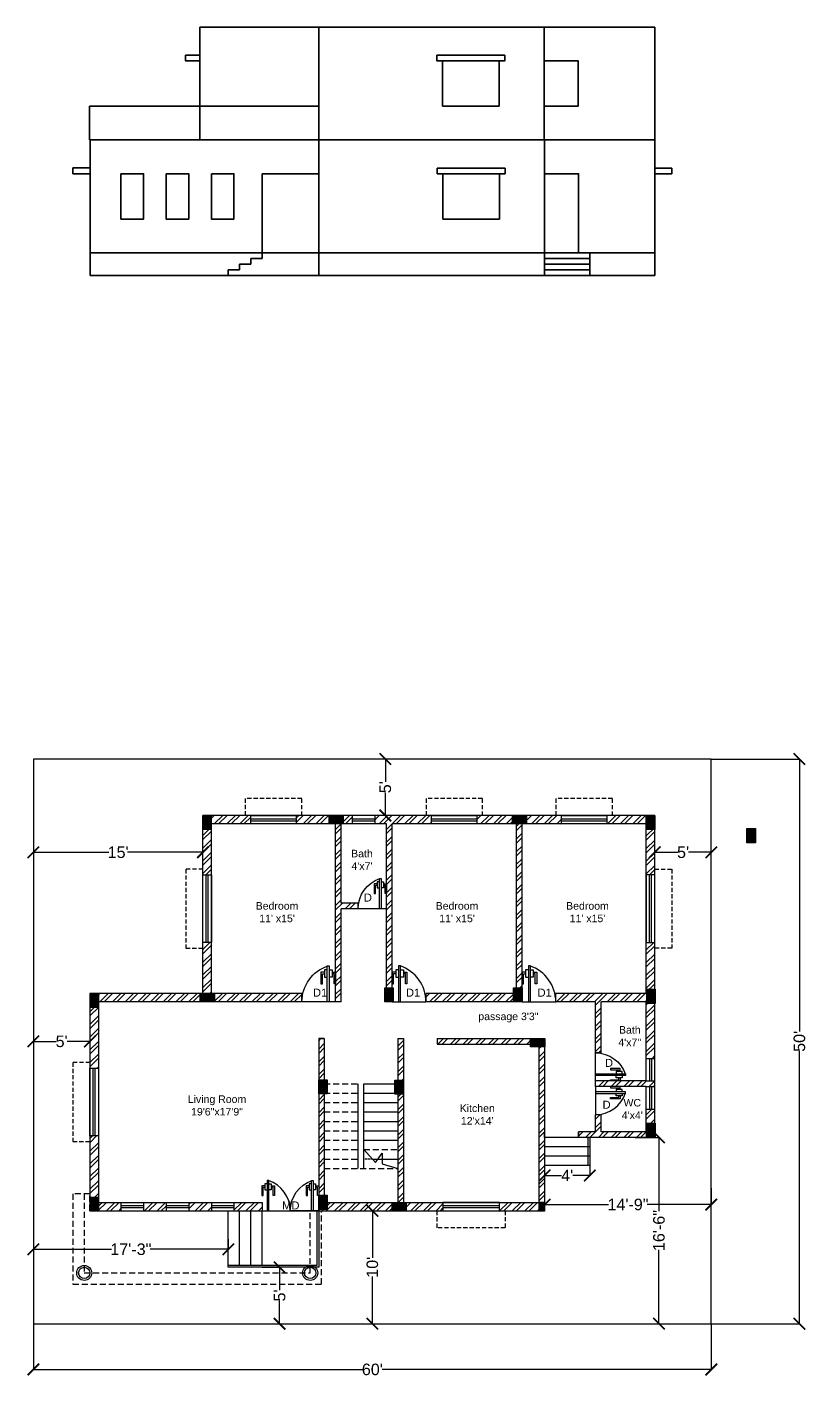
# Model space of a CAD drawing. Header units: inches. Extents: x -129 to 2956, y 250 to 1685.
# Drawn here: x -129 to 699, y 250 to 1685 of the extents above; entities that cross this region are included whole.
import ezdxf

# ---------------------------------------------------------------- set-up
doc = ezdxf.new("R2010")
doc.units = ezdxf.units.IN
doc.linetypes.add('HIDDEN', pattern=[9.525, 6.35, -3.175])
doc.layers.add('1. WALL', color=7, linetype='Continuous', lineweight=35)
for name, color, linetype in [('10. PORCH', 80, 'HIDDEN'), ('12. DIMENSION', 51, 'Continuous'), ('2. DOOR', 1, 'Continuous'), ('3.WINDOWS', 4, 'Continuous'), ('4. CHAJJA', 6, 'HIDDEN'), ('5.HATCHING', 253, 'Continuous'), ('6.COLUMN', 10, 'Continuous'), ('8.TEXT', 2, 'Continuous'), ('9. STAIRS', 204, 'Continuous')]:
    doc.layers.add(name, color=color, linetype=linetype)
doc.styles.get("Standard").update_dxf_attribs({"font": 'arial.ttf'})
doc.dimstyles.get("Standard").update_dxf_attribs({"dimtxt": 12.25, "dimasz": 12.25, "dimexe": 0.18, "dimexo": 0.0625, "dimgap": 0.09, "dimtad": 0, "dimzin": 0, "dimdsep": 46, "dimlunit": 4, "dimtxsty": 'Standard', "dimblk": 'ARCHTICK', "dimcen": 0.09, "dimadec": 0, "dimazin": 0, "dimtfac": 1, "dimtofl": 0, "dimtmove": 0, "dimatfit": 3, "dimfxl": 1, "dimtolj": 1, "dimtzin": 0, "dimarcsym": 0})

# ---------------------------------------------------------------- blocks, each defined once
blk = doc.blocks.new('Window')
at = {"layer": '3.WINDOWS', "color": 5}
for p, q in [((-24, 5.5), (24, 5.5)), ((-24, 3.5), (24, 3.5))]:
    blk.add_line(p, q, dxfattribs=at)
at = {"layer": '3.WINDOWS'}
blk.add_lwpolyline([(-24, 9), (24, 9), (24, 0), (-24, 0)], close=True, dxfattribs=at)
at = {"layer": '4. CHAJJA', "ltscale": 0.7}
blk.add_lwpolyline([(30, 9), (30, 27), (-30, 27), (-30, 9)], dxfattribs=at)
blk = doc.blocks.new('window3')
at = {"layer": '3.WINDOWS', "color": 5}
for p, q in [((-36, 5.5), (36, 5.5)), ((-36, 3.5), (36, 3.5))]:
    blk.add_line(p, q, dxfattribs=at)
at = {"layer": '3.WINDOWS'}
blk.add_lwpolyline([(-36, 9), (36, 9), (36, 0), (-36, 0)], close=True, dxfattribs=at)
at = {"layer": '4. CHAJJA', "ltscale": 0.7}
blk.add_lwpolyline([(42, 9), (42, 27), (-42, 27), (-42, 9)], dxfattribs=at)
blk = doc.blocks.new('window 2')
at = {"layer": '3.WINDOWS', "color": 5}
for p, q in [((-30, 5.5), (30, 5.5)), ((-30, 3.5), (30, 3.5))]:
    blk.add_line(p, q, dxfattribs=at)
at = {"layer": '3.WINDOWS'}
blk.add_lwpolyline([(-30, 9), (30, 9), (30, 0), (-30, 0)], close=True, dxfattribs=at)
at = {"layer": '4. CHAJJA', "ltscale": 0.7}
blk.add_lwpolyline([(36, 9), (36, 27), (-36, 27), (-36, 9)], dxfattribs=at)
blk = doc.blocks.new('glass')
at = {"layer": '3.WINDOWS'}
for p, q in [((-12, 5.5), (-12, -3.5)), ((-12, 2), (12, 2)), ((-12, 0), (12, 0)), ((12, 5.5), (12, -3.5))]:
    blk.add_line(p, q, dxfattribs=at)
blk = doc.blocks.new('ventilater')
at = {"layer": '3.WINDOWS'}
for p, q in [((-12, -3.5), (-12, 5.5)), ((12, -3.5), (12, 5.5))]:
    blk.add_line(p, q, dxfattribs=at)
at = {"layer": '3.WINDOWS', "color": 5}
for p, q in [((-12, 2), (12, 2)), ((-12, 0), (12, 0))]:
    blk.add_line(p, q, dxfattribs=at)
blk = doc.blocks.new('door')
at = {"layer": '2. DOOR'}
for p, q in [((3.6, 29.7), (0, 29.7)), ((0, 29.7), (0, 18.1)), ((1.5, 18.1), (1.5, 28.2)), ((1.5, 28.2), (3.6, 28.2)), ((6.4, 32.1), (3.6, 32.1)), ((3.6, 32.1), (3.6, 24.8)), ((8.4, 36), (6.4, 36)), ((6.4, 36), (6.4, 0)), ((8.4, 0), (8.4, 36)), ((8.4, 32.1), (11.2, 32.1)), ((11.2, 32.1), (11.2, 24.8)), ((11.2, 29.7), (14.8, 29.7)), ((13.3, 28.2), (11.2, 28.2)), ((13.3, 18.1), (13.3, 28.2)), ((14.8, 29.7), (14.8, 18.1)), ((0, 18.1), (1.5, 18.1)), ((3.6, 24.8), (6.4, 24.8)), ((11.2, 24.8), (8.4, 24.8)), ((14.8, 18.1), (13.3, 18.1)), ((6.4, 0), (8.4, 0))]:
    blk.add_line(p, q, dxfattribs=at)
at = {"layer": '2. DOOR', "color": 31, "true_color": 0xfecc66}
blk.add_line((0, 0), (33.8, 0), dxfattribs=at)
at = {"layer": '2. DOOR', "color": 85, "true_color": 0x58ba48}
blk.add_arc((-4.2, 0), 38, 0, 71.4257, dxfattribs=at)
blk = doc.blocks.new('_ArchTick')
at = {"color": 0, "linetype": 'ByBlock', "const_width": 0.15}
blk.add_lwpolyline([(-0.5, -0.5), (0.5, 0.5)], dxfattribs=at)
blk = doc.blocks.new('*D9')
at = {"layer": '12. DIMENSION', "color": 0, "lineweight": -2, "transparency": 16777216}
for p, q in [((-122.2, 306.7), (-122.2, 258.1)), ((597.8, 306.7), (597.8, 258.1)), ((-122.2, 258.2), (227.3, 258.2)), ((597.8, 258.2), (248.3, 258.2))]:
    blk.add_line(p, q, dxfattribs=at)
at = {"layer": 'Defpoints', "color": 0, "transparency": 16777216}
for p in [(-122.2, 306.8), (597.8, 306.8), (597.8, 258.2)]:
    blk.add_point(p, dxfattribs=at)
at = {"layer": '12. DIMENSION', "color": 0, "lineweight": -2, "transparency": 16777216, "xscale": 12.25, "yscale": 12.25, "zscale": 12.25, "rotation": 180}
blk.add_blockref('_ArchTick', (-122.2, 258.2), dxfattribs=at)
at = {"layer": '12. DIMENSION', "color": 0, "lineweight": -2, "transparency": 16777216, "xscale": 12.25, "yscale": 12.25, "zscale": 12.25}
blk.add_blockref('_ArchTick', (597.8, 258.2), dxfattribs=at)
at = {"layer": '12. DIMENSION', "color": 0, "transparency": 16777216, "insert": (237.8, 258.2), "char_height": 12.25, "attachment_point": 5}
blk.add_mtext("\\A1;60'", dxfattribs=at)
blk = doc.blocks.new('*D10')
at = {"layer": '12. DIMENSION', "color": 0, "lineweight": -2, "transparency": 16777216}
for p, q in [((597.9, 906.8), (691.6, 906.8)), ((691.4, 906.8), (691.4, 617.2)), ((691.4, 306.8), (691.4, 596.3)), ((597.9, 306.8), (691.6, 306.8))]:
    blk.add_line(p, q, dxfattribs=at)
at = {"layer": 'Defpoints', "color": 0, "transparency": 16777216}
for p in [(597.8, 906.8), (691.4, 906.8), (597.8, 306.8)]:
    blk.add_point(p, dxfattribs=at)
at = {"layer": '12. DIMENSION', "color": 0, "lineweight": -2, "transparency": 16777216, "xscale": 12.25, "yscale": 12.25, "zscale": 12.25}
for p, rotation in [((691.4, 906.8), 90), ((691.4, 306.8), 270)]:
    blk.add_blockref('_ArchTick', p, dxfattribs=dict(at, rotation=rotation))
at = {"layer": '12. DIMENSION', "color": 0, "transparency": 16777216, "insert": (691.4, 606.8), "char_height": 12.25, "attachment_point": 5, "rotation": 90}
blk.add_mtext("\\A1;50'", dxfattribs=at)
blk = doc.blocks.new('*D11')
at = {"layer": '12. DIMENSION', "color": 0, "lineweight": -2, "transparency": 16777216}
for p, q in [((537.8, 809.2), (537.8, 807.6)), ((537.8, 807.7), (562.1, 807.7)), ((597.8, 807.7), (573.5, 807.7)), ((597.8, 809.2), (597.8, 807.6))]:
    blk.add_line(p, q, dxfattribs=at)
at = {"layer": 'Defpoints', "color": 0, "transparency": 16777216}
for p in [(537.8, 809.3), (597.8, 809.3), (597.8, 807.7)]:
    blk.add_point(p, dxfattribs=at)
at = {"layer": '12. DIMENSION', "color": 0, "lineweight": -2, "transparency": 16777216, "xscale": 12.25, "yscale": 12.25, "zscale": 12.25, "rotation": 180}
blk.add_blockref('_ArchTick', (537.8, 807.7), dxfattribs=at)
at = {"layer": '12. DIMENSION', "color": 0, "lineweight": -2, "transparency": 16777216, "xscale": 12.25, "yscale": 12.25, "zscale": 12.25}
blk.add_blockref('_ArchTick', (597.8, 807.7), dxfattribs=at)
at = {"layer": '12. DIMENSION', "color": 0, "transparency": 16777216, "insert": (567.8, 807.7), "char_height": 12.25, "attachment_point": 5}
blk.add_mtext("\\A1;5'", dxfattribs=at)
blk = doc.blocks.new('*D12')
at = {"layer": '12. DIMENSION', "color": 0, "lineweight": -2, "transparency": 16777216}
for p, q in [((-122.2, 807.8), (-122.2, 807.9)), ((-122.2, 807.7), (-42.1, 807.7)), ((57.8, 807.7), (-22.3, 807.7)), ((57.8, 807.8), (57.8, 807.9))]:
    blk.add_line(p, q, dxfattribs=at)
at = {"layer": 'Defpoints', "color": 0, "transparency": 16777216}
for p in [(-122.2, 807.7), (-122.2, 807.7), (57.8, 807.7)]:
    blk.add_point(p, dxfattribs=at)
at = {"layer": '12. DIMENSION', "color": 0, "lineweight": -2, "transparency": 16777216, "xscale": 12.25, "yscale": 12.25, "zscale": 12.25, "rotation": 180}
blk.add_blockref('_ArchTick', (-122.2, 807.7), dxfattribs=at)
at = {"layer": '12. DIMENSION', "color": 0, "lineweight": -2, "transparency": 16777216, "xscale": 12.25, "yscale": 12.25, "zscale": 12.25}
blk.add_blockref('_ArchTick', (57.8, 807.7), dxfattribs=at)
at = {"layer": '12. DIMENSION', "color": 0, "transparency": 16777216, "insert": (-32.2, 807.7), "char_height": 12.25, "attachment_point": 5}
blk.add_mtext("\\A1;15'", dxfattribs=at)
blk = doc.blocks.new('*D13')
at = {"layer": '12. DIMENSION', "color": 0, "lineweight": -2, "transparency": 16777216}
for p, q in [((-122.2, 615.2), (-122.2, 606.6)), ((-122.2, 606.8), (-97.9, 606.8)), ((-62.2, 606.8), (-86.5, 606.8)), ((-62.2, 615.2), (-62.2, 606.6))]:
    blk.add_line(p, q, dxfattribs=at)
at = {"layer": 'Defpoints', "color": 0, "transparency": 16777216}
for p in [(-122.2, 615.2), (-122.2, 606.8), (-62.2, 615.2)]:
    blk.add_point(p, dxfattribs=at)
at = {"layer": '12. DIMENSION', "color": 0, "lineweight": -2, "transparency": 16777216, "xscale": 12.25, "yscale": 12.25, "zscale": 12.25, "rotation": 180}
blk.add_blockref('_ArchTick', (-122.2, 606.8), dxfattribs=at)
at = {"layer": '12. DIMENSION', "color": 0, "lineweight": -2, "transparency": 16777216, "xscale": 12.25, "yscale": 12.25, "zscale": 12.25}
blk.add_blockref('_ArchTick', (-62.2, 606.8), dxfattribs=at)
at = {"layer": '12. DIMENSION', "color": 0, "transparency": 16777216, "insert": (-92.2, 606.8), "char_height": 12.25, "attachment_point": 5}
blk.add_mtext("\\A1;5'", dxfattribs=at)
blk = doc.blocks.new('*D14')
at = {"layer": '12. DIMENSION', "color": 0, "lineweight": -2, "transparency": 16777216}
for p, q in [((267.1, 906.8), (251.4, 906.8)), ((251.6, 906.8), (251.6, 882.5)), ((251.6, 846.8), (251.6, 871)), ((267.1, 846.8), (251.4, 846.8))]:
    blk.add_line(p, q, dxfattribs=at)
at = {"layer": 'Defpoints', "color": 0, "transparency": 16777216}
for p in [(251.6, 906.8), (267.2, 906.8), (267.2, 846.8)]:
    blk.add_point(p, dxfattribs=at)
at = {"layer": '12. DIMENSION', "color": 0, "lineweight": -2, "transparency": 16777216, "xscale": 12.25, "yscale": 12.25, "zscale": 12.25}
for p, rotation in [((251.6, 906.8), 90), ((251.6, 846.8), 270)]:
    blk.add_blockref('_ArchTick', p, dxfattribs=dict(at, rotation=rotation))
at = {"layer": '12. DIMENSION', "color": 0, "transparency": 16777216, "insert": (251.6, 876.8), "char_height": 12.25, "attachment_point": 5, "rotation": 90}
blk.add_mtext("\\A1;5'", dxfattribs=at)
blk = doc.blocks.new('*D15')
at = {"layer": '12. DIMENSION', "color": 0, "lineweight": -2, "transparency": 16777216}
for p, q in [((236.1, 426.8), (238, 426.8)), ((237.8, 426.8), (237.8, 376.7)), ((237.8, 306.8), (237.8, 356.9)), ((237.9, 306.8), (238, 306.8))]:
    blk.add_line(p, q, dxfattribs=at)
at = {"layer": 'Defpoints', "color": 0, "transparency": 16777216}
for p in [(236, 426.8), (237.8, 306.8), (237.8, 306.8)]:
    blk.add_point(p, dxfattribs=at)
at = {"layer": '12. DIMENSION', "color": 0, "lineweight": -2, "transparency": 16777216, "xscale": 12.25, "yscale": 12.25, "zscale": 12.25}
for p, rotation in [((237.8, 426.8), 90), ((237.8, 306.8), 270)]:
    blk.add_blockref('_ArchTick', p, dxfattribs=dict(at, rotation=rotation))
at = {"layer": '12. DIMENSION', "color": 0, "transparency": 16777216, "insert": (237.8, 366.8), "char_height": 12.25, "attachment_point": 5, "rotation": 90}
blk.add_mtext("\\A1;10'", dxfattribs=at)
blk = doc.blocks.new('*D16')
at = {"layer": '12. DIMENSION', "color": 0, "lineweight": -2, "transparency": 16777216}
for p, q in [((420.8, 450.7), (420.8, 433.3)), ((597.8, 450.7), (597.8, 433.3)), ((420.8, 433.4), (488.7, 433.4)), ((597.8, 433.4), (529.8, 433.4))]:
    blk.add_line(p, q, dxfattribs=at)
at = {"layer": 'Defpoints', "color": 0, "transparency": 16777216}
for p in [(420.8, 450.8), (597.8, 450.8), (597.8, 433.4)]:
    blk.add_point(p, dxfattribs=at)
at = {"layer": '12. DIMENSION', "color": 0, "lineweight": -2, "transparency": 16777216, "xscale": 12.25, "yscale": 12.25, "zscale": 12.25, "rotation": 180}
blk.add_blockref('_ArchTick', (420.8, 433.4), dxfattribs=at)
at = {"layer": '12. DIMENSION', "color": 0, "lineweight": -2, "transparency": 16777216, "xscale": 12.25, "yscale": 12.25, "zscale": 12.25}
blk.add_blockref('_ArchTick', (597.8, 433.4), dxfattribs=at)
at = {"layer": '12. DIMENSION', "color": 0, "transparency": 16777216, "insert": (509.3, 433.4), "char_height": 12.25, "attachment_point": 5}
blk.add_mtext('\\A1;14\'-9"', dxfattribs=at)
blk = doc.blocks.new('*D17')
at = {"layer": '12. DIMENSION', "color": 0, "lineweight": -2, "transparency": 16777216}
for p, q in [((420.8, 474.7), (420.8, 464.2)), ((468.8, 474.7), (468.8, 464.2)), ((420.8, 464.4), (438.8, 464.4)), ((468.8, 464.4), (450.8, 464.4))]:
    blk.add_line(p, q, dxfattribs=at)
at = {"layer": 'Defpoints', "color": 0, "transparency": 16777216}
for p in [(420.8, 474.8), (468.8, 474.8), (420.8, 464.4)]:
    blk.add_point(p, dxfattribs=at)
at = {"layer": '12. DIMENSION', "color": 0, "lineweight": -2, "transparency": 16777216, "xscale": 12.25, "yscale": 12.25, "zscale": 12.25, "rotation": 180}
blk.add_blockref('_ArchTick', (420.8, 464.4), dxfattribs=at)
at = {"layer": '12. DIMENSION', "color": 0, "lineweight": -2, "transparency": 16777216, "xscale": 12.25, "yscale": 12.25, "zscale": 12.25}
blk.add_blockref('_ArchTick', (468.8, 464.4), dxfattribs=at)
at = {"layer": '12. DIMENSION', "color": 0, "transparency": 16777216, "insert": (444.8, 464.4), "char_height": 12.25, "attachment_point": 5}
blk.add_mtext("\\A1;4'", dxfattribs=at)
blk = doc.blocks.new('*D18')
at = {"layer": '12. DIMENSION', "color": 0, "lineweight": -2, "transparency": 16777216}
for p, q in [((-122.2, 396.7), (-122.2, 385.7)), ((84.8, 396.7), (84.8, 385.7)), ((-122.2, 385.9), (-39.3, 385.9)), ((84.8, 385.9), (1.8, 385.9))]:
    blk.add_line(p, q, dxfattribs=at)
at = {"layer": 'Defpoints', "color": 0, "transparency": 16777216}
for p in [(-122.2, 396.8), (84.8, 396.8), (-122.2, 385.9)]:
    blk.add_point(p, dxfattribs=at)
at = {"layer": '12. DIMENSION', "color": 0, "lineweight": -2, "transparency": 16777216, "xscale": 12.25, "yscale": 12.25, "zscale": 12.25, "rotation": 180}
blk.add_blockref('_ArchTick', (-122.2, 385.9), dxfattribs=at)
at = {"layer": '12. DIMENSION', "color": 0, "lineweight": -2, "transparency": 16777216, "xscale": 12.25, "yscale": 12.25, "zscale": 12.25}
blk.add_blockref('_ArchTick', (84.8, 385.9), dxfattribs=at)
at = {"layer": '12. DIMENSION', "color": 0, "transparency": 16777216, "insert": (-18.7, 385.9), "char_height": 12.25, "attachment_point": 5}
blk.add_mtext('\\A1;17\'-3"', dxfattribs=at)
blk = doc.blocks.new('*D19')
at = {"layer": '12. DIMENSION', "color": 0, "lineweight": -2, "transparency": 16777216}
for p, q in [((120.9, 366.8), (139.5, 366.8)), ((139.3, 366.8), (139.3, 342.5)), ((139.3, 306.8), (139.3, 331)), ((120.9, 306.8), (139.5, 306.8))]:
    blk.add_line(p, q, dxfattribs=at)
at = {"layer": 'Defpoints', "color": 0, "transparency": 16777216}
for p in [(120.8, 366.8), (120.8, 306.8), (139.3, 306.8)]:
    blk.add_point(p, dxfattribs=at)
at = {"layer": '12. DIMENSION', "color": 0, "lineweight": -2, "transparency": 16777216, "xscale": 12.25, "yscale": 12.25, "zscale": 12.25}
for p, rotation in [((139.3, 366.8), 90), ((139.3, 306.8), 270)]:
    blk.add_blockref('_ArchTick', p, dxfattribs=dict(at, rotation=rotation))
at = {"layer": '12. DIMENSION', "color": 0, "transparency": 16777216, "insert": (139.3, 336.8), "char_height": 12.25, "attachment_point": 5, "rotation": 90}
blk.add_mtext("\\A1;5'", dxfattribs=at)
blk = doc.blocks.new('*D20')
at = {"layer": '12. DIMENSION', "color": 0, "lineweight": -2, "transparency": 16777216}
for p, q in [((516.8, 504.8), (542.4, 504.8)), ((542.2, 504.8), (542.2, 426.3)), ((542.2, 306.8), (542.2, 385.2)), ((516.8, 306.8), (542.4, 306.8))]:
    blk.add_line(p, q, dxfattribs=at)
at = {"layer": 'Defpoints', "color": 0, "transparency": 16777216}
for p in [(516.8, 504.8), (516.8, 306.8), (542.2, 306.8)]:
    blk.add_point(p, dxfattribs=at)
at = {"layer": '12. DIMENSION', "color": 0, "lineweight": -2, "transparency": 16777216, "xscale": 12.25, "yscale": 12.25, "zscale": 12.25}
for p, rotation in [((542.2, 504.8), 90), ((542.2, 306.8), 270)]:
    blk.add_blockref('_ArchTick', p, dxfattribs=dict(at, rotation=rotation))
at = {"layer": '12. DIMENSION', "color": 0, "transparency": 16777216, "insert": (542.2, 405.8), "char_height": 12.25, "attachment_point": 5, "rotation": 90}
blk.add_mtext('\\A1;16\'-6"', dxfattribs=at)

msp = doc.modelspace()

# ---------------------------------------------------------------- hatches: boundary and pattern name
at = {"layer": '5.HATCHING'}
h = msp.add_hatch(dxfattribs=at)
h.set_pattern_fill('ANSI32', color=256)
h.paths.add_polyline_path([(537.791, 534.761), (528.791, 534.761), (528.791, 510.761), (480.791, 510.761), (480.791, 528.761), (474.791, 528.761), (474.791, 510.761), (456.791, 510.761), (456.791, 504.761), (537.791, 504.761)])
h.paths.add_polyline_path([(537.791, 564.761), (528.791, 564.761), (474.791, 564.761), (474.791, 558.761), (528.791, 558.761), (537.791, 558.761)])
h.paths.add_polyline_path([(537.791, 711.761), (528.791, 711.761), (528.791, 657.761), (432.791, 657.761), (432.791, 648.761), (474.791, 648.761), (474.791, 594.761), (480.791, 594.761), (480.791, 648.761), (528.791, 648.761), (528.791, 588.761), (537.791, 588.761)])
h.paths.add_polyline_path([(396.791, 837.761), (438.791, 837.761), (438.791, 846.761), (348.791, 846.761), (348.791, 837.761), (390.791, 837.761), (390.791, 657.761), (294.791, 657.761), (294.791, 648.761), (396.791, 648.761)])
h.paths.add_polyline_path([(537.791, 846.761), (486.791, 846.761), (486.791, 837.761), (528.791, 837.761), (528.791, 783.761), (537.791, 783.761)])
h.paths.add_polyline_path([(216.791, 846.761), (156.791, 846.761), (156.791, 837.761), (198.791, 837.761), (198.791, 648.761), (204.791, 648.761), (204.791, 747.761), (222.791, 747.761), (222.791, 753.761), (204.791, 753.761), (204.791, 837.761), (216.791, 837.761)])
h.paths.add_polyline_path([(300.791, 846.761), (240.791, 846.761), (240.791, 837.761), (252.791, 837.761), (252.791, 648.761), (258.791, 648.761), (258.791, 837.761), (300.791, 837.761)])
h.paths.add_polyline_path([(108.791, 846.761), (57.791, 846.761), (57.791, 783.761), (66.791, 783.761), (66.791, 837.761), (108.791, 837.761)])
h = msp.add_hatch(dxfattribs=at)
h.set_pattern_fill('ANSI32', color=256)
h.paths.add_polyline_path([(420.791, 609.761), (306.791, 609.761), (306.791, 603.761), (414.791, 603.761), (414.791, 435.761), (372.791, 435.761), (372.791, 426.761), (420.791, 426.761), (420.791, 504.761), (420.791, 510.761)])
h.paths.add_polyline_path([(312.791, 435.761), (270.791, 435.761), (270.791, 609.761), (264.791, 609.761), (264.791, 435.761), (186.791, 435.761), (186.791, 609.761), (180.791, 609.761), (180.791, 426.761), (312.791, 426.761)])
h.paths.add_polyline_path([(120.791, 435.761), (90.791, 435.761), (90.791, 426.761), (120.791, 426.761)])
h.paths.add_polyline_path([(66.791, 435.761), (42.791, 435.761), (42.791, 426.761), (66.791, 426.761)])
h.paths.add_polyline_path([(18.791, 435.761), (-5.209, 435.761), (-5.209, 426.761), (18.791, 426.761)])
h.paths.add_polyline_path([(-53.209, 506.261), (-62.209, 506.261), (-62.209, 426.761), (-29.209, 426.761), (-29.209, 435.761), (-53.209, 435.761)])
h.paths.add_polyline_path([(162.791, 657.761), (66.791, 657.761), (66.791, 711.761), (57.791, 711.761), (57.791, 657.761), (-62.209, 657.761), (-62.209, 578.261), (-53.209, 578.261), (-53.209, 648.761), (162.791, 648.761)])
at = {"layer": '6.COLUMN'}
h = msp.add_hatch(color=256, dxfattribs=at)
h.dxf.hatch_style = 1
h.paths.add_polyline_path([(57.666, 831.91), (66.666, 831.91), (66.666, 846.91), (57.666, 846.91)])
h = msp.add_hatch(color=256, dxfattribs=at)
h.dxf.hatch_style = 1
h.paths.add_polyline_path([(191.772, 846.761), (191.772, 837.761), (206.772, 837.761), (206.772, 846.761)])
h = msp.add_hatch(color=256, dxfattribs=at)
h.dxf.hatch_style = 1
h.paths.add_polyline_path([(401.614, 837.761), (401.614, 846.761), (386.614, 846.761), (386.614, 837.761)])
h = msp.add_hatch(color=256, dxfattribs=at)
h.dxf.hatch_style = 1
h.paths.add_polyline_path([(537.686, 846.953), (528.686, 846.953), (528.686, 831.953), (537.686, 831.953)])
h = msp.add_hatch(color=256, dxfattribs=at)
h.dxf.hatch_style = 1
h.paths.add_polyline_path([(644.626, 832.817), (635.626, 832.817), (635.626, 817.817), (644.626, 817.817)])
h = msp.add_hatch(color=256, dxfattribs=at)
h.dxf.hatch_style = 1
h.paths.add_polyline_path([(250.928, 648.761), (259.928, 648.761), (259.928, 663.761), (250.928, 663.761)])
h = msp.add_hatch(color=256, dxfattribs=at)
h.dxf.hatch_style = 1
h.paths.add_polyline_path([(387.829, 648.656), (396.829, 648.656), (396.829, 663.656), (387.829, 663.656)])
h = msp.add_hatch(color=256, dxfattribs=at)
h.dxf.hatch_style = 1
h.paths.add_polyline_path([(538.199, 662.194), (529.199, 662.194), (529.199, 647.194), (538.199, 647.194)])
h = msp.add_hatch(color=256, dxfattribs=at)
h.dxf.hatch_style = 1
h.paths.add_polyline_path([(-52.977, 657.782), (-61.977, 657.782), (-61.977, 642.782), (-52.977, 642.782)])
h = msp.add_hatch(color=256, dxfattribs=at)
h.dxf.hatch_style = 1
h.paths.add_polyline_path([(55.086, 657.958), (55.086, 648.958), (70.086, 648.958), (70.086, 657.958)])
h = msp.add_hatch(color=256, dxfattribs=at)
h.dxf.hatch_style = 1
h.paths.add_polyline_path([(420.839, 600.947), (420.839, 609.947), (405.839, 609.947), (405.839, 600.947)])
h = msp.add_hatch(color=256, dxfattribs=at)
h.dxf.hatch_style = 1
h.paths.add_polyline_path([(180.791, 551.08), (189.791, 551.08), (189.791, 566.08), (180.791, 566.08)])
h = msp.add_hatch(color=256, dxfattribs=at)
h.dxf.hatch_style = 1
h.paths.add_polyline_path([(261.791, 550.643), (270.791, 550.643), (270.791, 565.643), (261.791, 565.643)])
h = msp.add_hatch(color=256, dxfattribs=at)
h.dxf.hatch_style = 1
h.paths.add_polyline_path([(538.132, 520.05), (529.132, 520.05), (529.132, 505.05), (538.132, 505.05)])
h = msp.add_hatch(color=256, dxfattribs=at)
h.dxf.hatch_style = 1
h.paths.add_polyline_path([(-62.297, 426.293), (-53.297, 426.293), (-53.297, 441.293), (-62.297, 441.293)])
h = msp.add_hatch(color=256, dxfattribs=at)
h.dxf.hatch_style = 1
h.paths.add_polyline_path([(180.791, 428.261), (189.791, 428.261), (189.791, 443.261), (180.791, 443.261)])
h = msp.add_hatch(color=256, dxfattribs=at)
h.dxf.hatch_style = 1
h.paths.add_polyline_path([(258.705, 435.761), (258.705, 426.761), (273.705, 426.761), (273.705, 435.761)])
h = msp.add_hatch(color=256, dxfattribs=at)
h.dxf.hatch_style = 1
h.paths.add_polyline_path([(414.95, 426.382), (420.777, 426.382), (420.777, 436.092), (414.95, 436.092)])

# ---------------------------------------------------------------- linework, layer by layer
at = {"color": 1}
for p, q in [((597.791, 906.761), (-122.209, 906.761)), ((-122.209, 906.761), (-122.209, 306.761)), ((597.791, 306.761), (597.791, 906.761)), ((-122.209, 306.761), (597.791, 306.761))]:
    msp.add_line(p, q, dxfattribs=at)
for p, q in [((537.791, 846.761), (57.791, 846.761)), ((57.791, 657.761), (57.791, 846.761)), ((537.791, 504.761), (537.791, 846.761)), ((66.791, 657.761), (66.791, 837.761)), ((198.791, 837.761), (66.791, 837.761)), ((198.791, 648.761), (198.791, 837.761)), ((204.791, 753.761), (204.791, 837.761)), ((252.791, 837.761), (204.791, 837.761)), ((252.791, 648.761), (252.791, 837.761)), ((258.791, 648.761), (258.791, 837.761)), ((390.791, 837.761), (258.791, 837.761)), ((390.791, 657.761), (390.791, 837.761)), ((528.791, 837.761), (396.791, 837.761)), ((396.791, 648.761), (396.791, 837.761)), ((528.791, 657.761), (528.791, 837.761)), ((222.791, 753.761), (204.791, 753.761)), ((204.791, 648.761), (204.791, 747.761)), ((252.791, 747.761), (204.791, 747.761)), ((222.791, 747.761), (222.791, 753.761)), ((-62.209, 657.761), (-62.209, 426.761)), ((57.791, 657.761), (-62.209, 657.761)), ((-53.209, 648.761), (-53.209, 435.761)), ((162.791, 648.761), (-53.209, 648.761)), ((162.791, 657.761), (66.791, 657.761)), ((162.791, 648.761), (162.791, 657.761)), ((204.791, 648.761), (198.791, 648.761)), ((258.791, 648.761), (252.791, 648.761)), ((294.791, 648.761), (294.791, 657.761)), ((390.791, 657.761), (294.791, 657.761)), ((396.791, 648.761), (294.791, 648.761)), ((528.791, 657.761), (432.791, 657.761)), ((432.791, 648.761), (432.791, 657.761)), ((474.791, 648.761), (432.791, 648.761)), ((474.791, 594.761), (474.791, 648.761)), ((528.791, 648.761), (480.791, 648.761)), ((480.791, 594.761), (480.791, 648.761)), ((528.791, 564.761), (528.791, 648.761)), ((180.791, 609.761), (180.791, 426.761)), ((186.791, 609.761), (186.791, 435.761)), ((264.791, 609.761), (264.791, 435.761)), ((264.791, 609.761), (270.791, 609.761)), ((270.791, 609.761), (270.791, 435.761)), ((306.791, 609.761), (306.791, 603.761)), ((306.791, 609.761), (420.791, 609.761)), ((306.791, 603.761), (414.791, 603.761)), ((414.791, 603.761), (414.791, 435.761)), ((420.791, 609.761), (420.791, 510.761)), ((480.791, 594.761), (474.791, 594.761)), ((528.791, 564.761), (474.791, 564.761)), ((474.791, 558.761), (474.791, 564.761)), ((528.791, 558.761), (474.791, 558.761)), ((528.791, 510.761), (528.791, 558.761)), ((474.791, 510.761), (474.791, 528.761)), ((480.791, 528.761), (474.791, 528.761)), ((480.791, 510.761), (480.791, 528.761)), ((420.791, 504.761), (420.791, 426.761)), ((474.791, 510.761), (456.791, 510.761)), ((537.791, 504.761), (456.791, 504.761)), ((528.791, 510.761), (480.791, 510.761)), ((-53.209, 435.761), (120.791, 435.761)), ((120.791, 435.761), (120.791, 426.761)), ((186.791, 435.761), (264.791, 435.761)), ((270.791, 435.761), (414.791, 435.761)), ((-62.209, 426.761), (120.791, 426.761)), ((180.791, 426.761), (420.791, 426.761))]:
    msp.add_line(p, q)
at = {"layer": '1. WALL'}
for p, q in [((54.746, 1684.542), (54.746, 1564.542)), ((54.746, 1684.542), (537.791, 1684.542)), ((180.791, 1486.542), (180.791, 1684.542)), ((420.436, 1684.542), (420.436, 1564.542)), ((537.791, 1684.542), (537.791, 1564.542)), ((-62.549, 1600.542), (-62.549, 1564.542)), ((-62.549, 1600.542), (180.791, 1600.542)), ((-62.549, 1564.542), (537.791, 1564.542)), ((-61.9, 1564.542), (-61.9, 1420.542)), ((-61.9, 1564.542), (537.791, 1564.542)), ((420.791, 1564.542), (420.791, 1420.542)), ((537.791, 1564.542), (537.791, 1420.542)), ((-61.9, 1444.542), (537.791, 1444.542)), ((108.791, 1432.542), (108.791, 1438.542)), ((108.791, 1438.542), (120.791, 1438.542)), ((120.791, 1438.542), (120.791, 1444.542)), ((120.791, 1444.542), (180.791, 1444.542)), ((180.791, 1444.542), (180.791, 1420.542)), ((420.791, 1438.542), (468.791, 1438.542)), ((468.791, 1444.542), (468.791, 1420.542)), ((-61.9, 1420.542), (537.791, 1420.542)), ((84.791, 1420.542), (84.791, 1426.542)), ((84.791, 1426.542), (96.791, 1426.542)), ((180.791, 1420.542), (84.791, 1420.542)), ((96.791, 1426.542), (96.791, 1432.542)), ((96.791, 1432.542), (108.791, 1432.542)), ((420.791, 1432.542), (468.791, 1432.542)), ((420.791, 1426.542), (468.791, 1426.542)), ((420.791, 1420.542), (468.791, 1420.542)), ((186.791, 609.761), (180.791, 609.761)), ((420.791, 510.761), (420.791, 504.761)), ((456.791, 510.761), (456.791, 504.761))]:
    msp.add_line(p, q, dxfattribs=at)
for points in [[(39.451, 1654.542), (54.746, 1654.542), (54.746, 1648.542), (39.451, 1648.542)], [(306.451, 1654.542), (378.451, 1654.542), (378.451, 1648.542), (306.451, 1648.542)], [(312.451, 1648.542), (372.451, 1648.542), (372.451, 1600.542), (312.451, 1600.542)], [(420.436, 1648.542), (456.451, 1648.542), (456.451, 1600.542), (420.436, 1600.542)], [(-80.209, 1534.895), (-61.9, 1534.895), (-61.9, 1528.542), (-80.209, 1528.542)], [(-29.209, 1528.542), (-5.209, 1528.542), (-5.209, 1480.542), (-29.209, 1480.542)], [(18.791, 1528.542), (42.791, 1528.542), (42.791, 1480.542), (18.791, 1480.542)], [(66.791, 1528.542), (90.791, 1528.542), (90.791, 1480.542), (66.791, 1480.542)], [(120.791, 1528.542), (180.791, 1528.542), (180.791, 1444.542), (120.791, 1444.542)], [(306.791, 1534.542), (378.791, 1534.542), (378.791, 1528.542), (306.791, 1528.542)], [(312.791, 1528.542), (372.791, 1528.542), (372.791, 1480.542), (312.791, 1480.542)], [(420.791, 1528.542), (456.791, 1528.542), (456.791, 1444.542), (420.791, 1444.542)], [(537.791, 1534.542), (555.791, 1534.542), (555.791, 1528.542), (537.791, 1528.542)]]:
    msp.add_lwpolyline(points, close=True, dxfattribs=at)
msp.add_lwpolyline([(468.791, 1444.542), (420.791, 1444.542), (420.791, 1528.542), (456.791, 1528.542)], dxfattribs=at)
at = {"layer": '10. PORCH'}
for points in [[(-62.209, 426.761), (-62.209, 444.761), (-80.209, 444.761), (-80.209, 348.761), (183.791, 348.761), (183.791, 426.761)], [(-68.209, 444.761), (-68.209, 360.761), (171.791, 360.761), (171.791, 426.761)]]:
    msp.add_lwpolyline(points, dxfattribs=at)
at = {"layer": '3.WINDOWS'}
for p, q in [((-29.209, 432.261), (-5.209, 432.261)), ((18.791, 435.761), (18.791, 426.761)), ((18.791, 432.261), (42.791, 432.261)), ((18.791, 432.261), (42.791, 432.261)), ((42.791, 435.761), (42.791, 426.761)), ((66.791, 435.761), (66.791, 426.761)), ((66.791, 432.261), (90.791, 432.261)), ((66.791, 432.261), (90.791, 432.261)), ((90.791, 435.761), (90.791, 426.761)), ((18.791, 430.261), (42.791, 430.261)), ((66.791, 430.261), (90.791, 430.261))]:
    msp.add_line(p, q, dxfattribs=at)
at = {"layer": '6.COLUMN'}
for points in [[(57.666, 846.91), (66.666, 846.91), (66.666, 831.91), (57.666, 831.91)], [(206.772, 846.761), (206.772, 837.761), (191.772, 837.761), (191.772, 846.761)], [(386.614, 837.761), (386.614, 846.761), (401.614, 846.761), (401.614, 837.761)], [(528.686, 846.953), (537.686, 846.953), (537.686, 831.953), (528.686, 831.953)], [(635.626, 832.817), (644.626, 832.817), (644.626, 817.817), (635.626, 817.817)], [(250.928, 663.761), (259.928, 663.761), (259.928, 648.761), (250.928, 648.761)], [(387.829, 663.656), (396.829, 663.656), (396.829, 648.656), (387.829, 648.656)], [(529.199, 662.194), (538.199, 662.194), (538.199, 647.194), (529.199, 647.194)], [(-61.977, 657.782), (-52.977, 657.782), (-52.977, 642.782), (-61.977, 642.782)], [(70.086, 657.958), (70.086, 648.958), (55.086, 648.958), (55.086, 657.958)], [(405.839, 600.947), (405.839, 609.947), (420.839, 609.947), (420.839, 600.947)], [(180.791, 566.08), (189.791, 566.08), (189.791, 551.08), (180.791, 551.08)], [(261.791, 565.643), (270.791, 565.643), (270.791, 550.643), (261.791, 550.643)], [(529.132, 520.05), (538.132, 520.05), (538.132, 505.05), (529.132, 505.05)], [(-61.9, 441.307), (-52.9, 441.307), (-52.9, 426.307), (-61.9, 426.307)], [(180.791, 443.261), (189.791, 443.261), (189.791, 428.261), (180.791, 428.261)], [(273.705, 435.761), (273.705, 426.761), (258.705, 426.761), (258.705, 435.761)], [(414.95, 436.092), (420.777, 436.092), (420.777, 426.382), (414.95, 426.382)]]:
    msp.add_lwpolyline(points, close=True, dxfattribs=at)
for centre, radius in [((-68.209, 360.761), 8), ((-68.209, 360.761), 6), ((171.791, 360.761), 8), ((171.791, 360.761), 6)]:
    msp.add_circle(centre, radius, dxfattribs=at)
at = {"layer": '9. STAIRS', "linetype": 'HIDDEN'}
for p, q in [((186.791, 561.761), (222.791, 561.761)), ((186.791, 551.761), (222.791, 551.761)), ((186.791, 541.761), (222.791, 541.761)), ((186.791, 531.761), (222.791, 531.761)), ((186.791, 521.761), (222.791, 521.761)), ((186.791, 511.761), (222.791, 511.761)), ((186.791, 501.761), (222.791, 501.761)), ((186.791, 491.761), (222.791, 491.761)), ((228.791, 491.761), (264.791, 491.761)), ((186.791, 481.761), (222.791, 481.761)), ((186.791, 471.761), (264.791, 471.761))]:
    msp.add_line(p, q, dxfattribs=at)
at = {"layer": '9. STAIRS'}
for p, q in [((222.791, 471.761), (222.791, 561.761)), ((228.791, 471.761), (228.791, 561.761)), ((228.791, 561.761), (264.791, 561.761)), ((228.791, 551.761), (264.791, 551.761)), ((228.791, 541.761), (264.791, 541.761)), ((228.791, 531.761), (264.791, 531.761)), ((228.791, 521.761), (264.791, 521.761)), ((228.791, 511.761), (264.791, 511.761)), ((456.791, 504.761), (420.791, 504.761)), ((468.791, 504.761), (468.791, 474.761)), ((228.791, 501.761), (264.791, 501.761)), ((228.791, 491.761), (241.223, 478.112)), ((241.223, 478.112), (248.249, 488.068)), ((248.249, 488.068), (248.249, 476.58)), ((468.791, 494.761), (420.791, 494.761)), ((237.899, 481.761), (264.791, 481.761)), ((248.249, 476.58), (264.791, 471.761)), ((468.791, 484.761), (420.791, 484.761)), ((468.791, 474.761), (420.791, 474.761)), ((84.791, 366.761), (84.791, 426.761)), ((96.791, 368.761), (96.791, 426.761)), ((108.791, 368.761), (108.791, 426.761)), ((120.791, 368.761), (120.791, 426.761)), ((120.791, 426.761), (180.791, 426.761)), ((180.791, 426.761), (180.791, 366.761)), ((120.791, 366.761), (84.791, 366.761)), ((180.791, 366.761), (120.791, 366.761))]:
    msp.add_line(p, q, dxfattribs=at)
at = {"layer": '9. STAIRS', "color": 3}
for p, q in [((466.791, 504.761), (466.791, 474.761)), ((178.791, 426.761), (178.791, 368.761)), ((120.791, 368.761), (84.791, 368.761)), ((178.791, 368.761), (120.791, 368.761))]:
    msp.add_line(p, q, dxfattribs=at)
at = {"layer": '9. STAIRS', "linetype": 'HIDDEN', "ltscale": 0.3}
msp.add_line((237.899, 481.761), (228.791, 481.761), dxfattribs=at)

# ---------------------------------------------------------------- block references
at = {"layer": '2. DOOR'}
for p, xscale, yscale, zscale in [((252.791, 747.761), -0.8879236043314997, 0.8879236043314997, 0.8879236043314997), ((198.791, 648.761), -1.059052605576921, 1.059052605576921, 1.059052605576921), ((258.791, 648.761), 1.063759141445154, 1.063759141445154, 1.063759141445154), ((396.791, 648.761), 1.06049642536099, 1.06049642536099, 1.06049642536099), ((120.499, 426.761), 0.8922519450210535, 0.8922519450210535, 0.8922519450210535), ((180.791, 426.761), -0.8922519450210535, 0.8922519450210535, 0.8922519450210535)]:
    msp.add_blockref('door', p, dxfattribs=dict(at, xscale=xscale, yscale=yscale, zscale=zscale))
at = {"layer": '2. DOOR', "yscale": 0.8847867828812447, "zscale": 0.8847867828812447, "rotation": 270}
for p, xscale in [((474.791, 564.761), -0.8847867828812447), ((474.791, 558.761), 0.8847867828812447)]:
    msp.add_blockref('door', p, dxfattribs=dict(at, xscale=xscale))
at = {"layer": '3.WINDOWS'}
for name, p in [('ventilater', (228.791, 841.261)), ('glass', (-17.209, 430.261))]:
    msp.add_blockref(name, p, dxfattribs=at)
at = {"layer": '3.WINDOWS', "rotation": 270}
for p in [(532.291, 576.761), (532.291, 546.761)]:
    msp.add_blockref('ventilater', p, dxfattribs=at)
at = {"layer": '4. CHAJJA'}
for p in [(132.791, 837.761), (324.791, 837.761), (462.791, 837.761)]:
    msp.add_blockref('Window', p, dxfattribs=at)
at = {"layer": '4. CHAJJA', "rotation": 89.99999999999999}
for p in [(66.791, 747.761), (-53.209, 542.261)]:
    msp.add_blockref('window3', p, dxfattribs=at)
at = {"layer": '4. CHAJJA', "xscale": -1}
for name, p, rotation in [('window3', (528.791, 747.761), 270), ('window 2', (342.791, 435.761), 180)]:
    msp.add_blockref(name, p, dxfattribs=dict(at, rotation=rotation))

# ---------------------------------------------------------------- texts
at = {"layer": '8.TEXT', "attachment_point": 1}
for s, width, heights, insert, char_height in [("\\pxqc;Bath\\P4'x7'", 72.92649, [0], (190.298, 810.351), 8), ('D', 0.55024, [0], (228.791, 763.862), 8.5), ("\\pxqc;Bedroom\\P11' x15'", 72.92649, [0], (100.114, 754.766), 8), ("\\pxqc;Bedroom\\P11' x15'", 72.92649, [0], (291.268, 754.766), 8), ("\\pxqc;Bedroom\\P11' x15'", 72.92649, [0], (429.832, 754.766), 8), ('D1', 0.55024, [0], (174.709, 662.852), 8.5), ('D1', 0.55024, [0], (273.476, 662.852), 8.5), ('D1', 0.55024, [0], (413.235, 662.852), 8.5), ('\\pxqc;passage 3\'3"', 72.92649, [0], (345.791, 637.371), 8), ("\\pxqc;Bath\\P4'x7''", 72.92649, [0], (474.791, 623.029), 8), ('D', 21.17857, [14.389], (484.835, 588.208), 8.5), ('\\pxqc;Living Room\\P19\'6"x17\'9"', 72.92649, [0], (36.358, 549.389), 8), ("\\pxqc;WC\\P4'x4'", 72.92649, [0], (477.42, 545.632), 8), ("\\pxqc;Kitchen\\P12'x14'", 72.92649, [0], (312.764, 539.771), 8), ('D', 0.55024, [0], (482.323, 543.721), 8.5), ('\\pxqc,t2;MD', 20.73667, [0], (140.805, 436.714), 8.5)]:
    msp.add_mtext_dynamic_manual_height_columns(s, width=width, gutter_width=12.5, heights=heights, dxfattribs=dict(at, insert=insert, char_height=char_height))

# ---------------------------------------------------------------- dimensions: what is measured, and where the dimension line sits
at = {"layer": '12. DIMENSION'}
for base, p1, p2, picture, middle in [((251.587, 906.761), (267.169, 846.761), (267.169, 906.761), '*D14', (251.587, 876.761)), ((691.384, 906.761), (597.791, 306.761), (597.791, 906.761), '*D10', (691.384, 606.761)), ((542.18, 306.761), (516.776, 504.761), (516.776, 306.761), '*D20', (542.18, 405.761)), ((237.791, 306.761), (236.041, 426.761), (237.791, 306.761), '*D15', (237.791, 366.761)), ((139.278, 306.761), (120.791, 366.761), (120.791, 306.761), '*D19', (139.278, 336.761))]:
    dim = msp.add_linear_dim(base=base, p1=p1, p2=p2, angle=90, dimstyle='Standard', dxfattribs=at)
    dim.commit()
    dim.dimension.update_dxf_attribs({"geometry": picture, "text_midpoint": middle})
for base, p1, p2, picture, middle in [((-122.209, 807.737), (57.791, 807.737), (-122.209, 807.737), '*D12', (-32.209, 807.737)), ((597.791, 807.737), (537.791, 809.278), (597.791, 809.278), '*D11', (567.791, 807.737)), ((-122.209, 606.761), (-62.209, 615.223), (-122.209, 615.223), '*D13', (-92.209, 606.761)), ((420.791, 464.401), (468.791, 474.761), (420.791, 474.761), '*D17', (444.791, 464.401)), ((597.791, 433.45), (420.791, 450.758), (597.791, 450.758), '*D16', (509.291, 433.45)), ((-122.209, 385.927), (84.791, 396.761), (-122.209, 396.761), '*D18', (-18.709, 385.927)), ((597.791, 258.243), (-122.209, 306.761), (597.791, 306.761), '*D9', (237.791, 258.243))]:
    dim = msp.add_linear_dim(base=base, p1=p1, p2=p2, dimstyle='Standard', dxfattribs=at)
    dim.commit()
    dim.dimension.update_dxf_attribs({"geometry": picture, "text_midpoint": middle})

doc.saveas('drawing.dxf')
